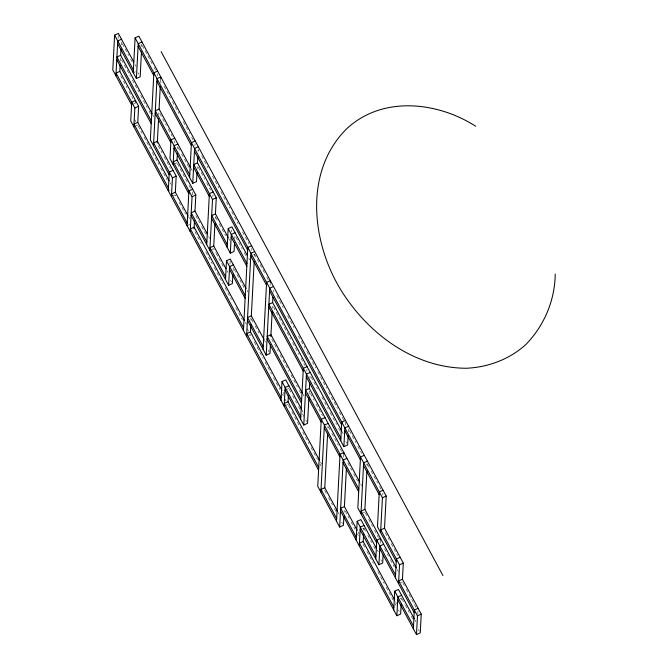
<?xml version="1.0" encoding="UTF-8"?>
<svg xmlns="http://www.w3.org/2000/svg" width="668" height="668" viewBox="0 0 668 668"><rect width="100%" height="100%" fill="white"/><g stroke="black" fill="none" stroke-linecap="round" stroke-linejoin="round"><path stroke-width="0.5" stroke-dasharray="3.34 2.5" d="M118.111 38.527L118.278 35.446M120.365 61.072L120.532 57.982M121.209 44.99L121.376 41.9M141.733 46.743L141.841 44.672L139.963 45.524M157.389 75.851L157.498 73.781M158.784 114.804L158.892 112.775M160.47 82.648L160.629 79.601L162.107 82.348M174.49 142.868L174.599 140.864M177.621 148.747L177.73 146.684M192.384 194.914L192.543 191.866M194.964 145.666L195.073 143.637M197.202 168.545L197.302 166.541M198.095 151.519L198.204 149.457L199.682 152.204M212.9 196.709L213.008 194.638M215.196 218.57L215.305 216.541M229.984 264.069L230.143 261.054M231.671 231.913L231.779 229.901M233.082 270.557L233.241 267.542M234.769 238.401L234.877 236.389M251.318 250.475L251.427 248.412M251.076 320.607L251.185 318.544L249.306 319.404M254.45 256.295L254.558 254.241L252.671 255.093M270.106 285.395L270.214 283.341M272.344 308.29L272.444 306.261M273.179 292.258L273.287 290.196M306.829 371.308L306.938 369.279M309.067 394.287L309.226 391.172L314.119 400.274M309.91 378.188L310.01 376.126M327.904 428.155L328.013 426.101M343.561 457.263L343.669 455.209M345.247 425.115L345.49 420.372M344.112 512.272L344.22 510.269M348.329 431.887L348.487 428.873M363.793 530.175L363.901 528.112L362.014 528.964M367.158 465.872L367.266 463.801L365.388 464.652M380.284 543.201L380.393 541.138M382.814 494.98L382.923 492.909M401.368 599.973L401.468 597.969L399.589 598.82M417.809 614.084L417.968 610.995M133.258 72.829L135.52 71.735M132.523 104.442L135.345 103.164M135.746 125.918L137.633 125.058M175.008 163.618L176.886 162.758M168.303 190.806L170.19 189.946M173.321 195.766L175.2 194.914L177.162 198.555M187.09 225.726L189.912 224.448M211.731 249.548L213.618 248.696L215.572 252.329M248.463 335.478L250.341 334.626L252.312 338.284M286.873 389.252L288.76 388.4M286.029 405.334L287.916 404.482M362.858 512.89L364.745 512.03M400.433 582.738L402.311 581.886M341.64 522.009L342.534 523.679M164.069 86.005L170.465 97.895M172.436 101.553L178.832 113.443M183.257 121.676L189.654 133.575M191.624 137.232L193.102 139.971M201.653 155.869L208.057 167.777M212.491 176.026L218.895 187.942M220.866 191.607L229.742 208.099M231.712 211.764L238.117 223.671M242.551 231.921L248.964 243.837M254.558 254.241L264.829 273.337M266.782 276.978L268.252 279.708M276.794 295.582L283.207 307.505M287.649 315.755L294.054 327.679M298.496 335.929L304.909 347.853M306.879 351.518L315.755 368.026M317.734 371.7L326.61 388.2M328.581 391.874L337.465 408.382M339.436 412.047L344.362 421.216M349.464 430.693L355.819 442.517M357.781 446.157L361.697 453.43M367.759 464.711L369.229 467.441M371.183 471.074L377.545 482.897M379.499 486.538L380.969 489.268M142.334 45.583L152.112 63.777M154.074 67.41L155.535 70.14M248.763 258.174L249.74 259.994M342.191 431.879L343.177 433.707M198.338 167.351L204.692 179.174M206.654 182.815L210.57 190.088M235.904 237.207L242.267 249.03M244.221 252.671L245.69 255.401M273.479 307.071L283.816 326.285M284.309 327.195L290.705 339.085M292.667 342.751L299.064 354.641M301.034 358.298L304.967 365.613M311.054 376.927L317.45 388.818M321.876 397.051L328.272 408.941M330.243 412.599L336.639 424.497M338.609 428.155L340.079 430.893M345.849 441.623L346.75 443.285M135.212 64.687L136.188 66.508M191.081 168.561L192.058 170.382M228.648 238.418L229.625 240.238M360.636 483.816L361.613 485.636M122.353 43.721L128.707 55.544M130.669 59.185L132.139 61.907M137.925 72.67L138.819 74.332M159.919 113.577L166.282 125.4M168.236 129.041L172.152 136.314M178.214 147.586L179.675 150.308M181.629 153.941L188.944 167.543M215.789 217.442L217.259 220.173M219.213 223.813L225.575 235.637M316.073 403.906L322.435 415.73M328.506 427.011L329.967 429.741M331.929 433.382L338.284 445.205M340.246 448.838L341.707 451.568M347.777 462.849L351.694 470.122M353.648 473.762L357.564 481.035M385.344 532.705L389.26 539.978M391.214 543.618L397.577 555.442M152.646 114.762L153.632 116.591M247.076 290.329L248.062 292.15M302.93 394.178L303.915 396.007M397.368 569.746L398.345 571.566M365.229 512.94L366.699 515.671M368.652 519.312L372.569 526.584M374.523 530.225L378.439 537.498M121.518 59.811L130.369 76.277M132.339 79.935L138.735 91.825M140.697 95.482L147.094 107.373M149.064 111.038L150.542 113.777M177.371 163.668L187.157 181.863M189.119 185.504L190.58 188.226M234.218 269.363L244.004 287.549M271.801 339.227L278.197 351.118M280.159 354.775L289.019 371.241M290.989 374.898L297.377 386.797M299.347 390.454L300.825 393.201M384.501 548.779L388.417 556.06M390.371 559.692L394.287 566.973M402.804 582.797L404.265 585.527M406.227 589.168L416.014 607.354M208.666 236.555L209.643 238.376M226.961 270.573L227.938 272.394M264.536 340.429L265.513 342.241M302.103 410.277L303.08 412.098M377.245 549.989L378.222 551.81M414.82 619.846L415.797 621.666M363.901 528.112L365.855 531.745M367.809 535.385L371.725 542.666M373.679 546.299L375.149 549.029M120.666 75.876L127.029 87.7M128.982 91.341L132.899 98.613M158.232 145.733L162.149 153.005M164.103 156.646L170.465 168.47M195.808 215.58L199.724 222.861M201.678 226.502L205.594 233.775M216.056 253.239L223.889 267.793M230.61 280.293L231.504 281.954M251.677 319.454L253.139 322.185M255.101 325.825L259.009 333.098M268.185 350.149L269.079 351.811M289.244 389.31L290.714 392.041M292.667 395.681L296.584 402.954M298.538 406.595L300.007 409.325M302.454 413.868L303.923 416.598M305.752 420.005L306.645 421.667M380.894 559.709L381.787 561.379M401.961 598.879L404.891 604.331M405.384 605.241L409.3 612.523M411.254 616.155L412.724 618.885M418.469 629.565L419.362 631.227M170.24 182.756L171.225 184.585M188.551 216.791L189.528 218.611M245.381 322.46L246.367 324.289M282.956 392.316L283.942 394.145M320.523 462.172L321.508 464.001M358.106 532.045L359.092 533.866M395.665 601.885L396.65 603.713M134.502 119.238L135.846 121.735M138.126 125.976L142.059 133.291M144.029 136.957L150.425 148.847M152.387 152.504L158.784 164.395M160.754 168.052L167.15 179.951M179.116 202.195L185.479 214.019M194.972 231.679L201.377 243.586M205.811 251.836L212.224 263.743M214.194 267.409L223.062 283.908M225.032 287.574L231.445 299.481M235.879 307.731L242.284 319.638M247.21 328.806L248.554 331.295M254.283 341.941L263.134 358.407M265.104 362.064L271.5 373.963M273.471 377.62L279.867 389.511M282.322 394.087L283.307 395.915M284.785 398.654L286.129 401.151M288.409 405.392L289.879 408.14M291.849 411.797L300.709 428.263M302.671 431.92L309.067 443.811M311.037 447.476L317.434 459.367M319.897 463.943L320.874 465.771M345.247 511.078L349.164 518.36M351.118 521.992L355.034 529.273M357.48 533.815L358.457 535.636M363.058 544.186L365.02 547.843M366.991 551.509L373.387 563.4M377.812 571.633L384.209 583.523M386.179 587.18L393.068 599.989M395.038 603.647L396.024 605.475M398.387 609.884L399.289 611.546M337.991 512.289L338.968 514.11M324.64 490.412L326.602 494.053M328.556 497.685L332.472 504.966M334.426 508.607L335.895 511.329"/><path stroke-width="1" d="M555.208 274.097C554.983 300.4 543.969 326.218 525.465 344.888C509.049 359.526 487.916 367.358 466.039 368.26C413.317 367.926 366.966 332.756 340.346 289.119C311.33 241.09 303.998 171.133 346.75 128.69C382.397 95.624 437.198 101.569 475.691 126.26M133.742 61.957L118.378 33.4L114.62 35.103L112.792 69.94L131.579 104.868M115.923 75.76L117.752 40.932L121.509 39.22M169.254 180.928L137.775 122.378L138.618 106.304L119.831 71.376L120.148 65.197M152.154 113.844L120.674 55.302L120.992 49.115M133.258 72.829L135.086 37.876L138.852 36.172L386.196 496.048L384.509 528.204L403.297 563.132L402.453 579.206L421.241 614.134L420.255 632.897L416.49 634.6L397.702 599.672M318.586 470.222L133.867 126.77L134.852 108.007L116.065 73.088L119.831 71.376M141.466 51.937L140.163 76.828L136.397 78.532L138.218 43.704L141.983 41.992M135.387 102.271L135.487 100.484L131.721 102.187L130.736 120.95L133.867 126.77M153.49 145.616L157.005 78.632L160.771 76.92L160.671 78.707M157.306 143.019L158.566 118.871M190.589 167.651L159.084 109.076L160.253 86.715M168.303 190.806L169.288 172.043L173.054 170.34M171.434 196.626L172.419 177.863L153.632 142.935L157.397 141.232L176.185 176.16L175.342 192.234L188.059 215.881M173.121 164.47L174.106 145.707L177.872 144.004M207.197 233.825L194.972 211.088L195.816 195.006L177.028 160.078L177.354 153.899M187.09 225.726L188.919 190.898L192.685 189.186M189.62 177.496L191.449 142.66L195.206 140.956M190.221 231.554L192.05 196.718L173.262 161.79L177.028 160.078M196.985 172.569L196.517 181.612L192.751 183.316L194.58 148.48L198.338 146.776M194.037 228.949L194.455 220.983M228.155 237.507L215.438 213.86L216.282 197.778L197.494 162.85L197.82 156.671M232.873 274.573L232.397 283.624L228.631 285.328L206.721 244.58L209.393 193.67L213.15 191.958M209.852 250.4L212.524 199.49L193.737 164.562L197.494 162.85M225.984 268.753L213.76 246.016L214.929 223.655M225.508 279.508L226.485 260.754L230.251 259.042L246.1 288.509M227.187 247.352L228.172 228.598L231.938 226.886L247.294 255.443M228.631 285.328L229.617 266.574L233.382 264.862M234.56 242.426L234.084 251.469L230.318 253.172L231.303 234.418L235.069 232.706M243.453 330.51L247.803 247.444L251.569 245.732M246.576 336.33L250.934 253.264L254.7 251.56M281.971 390.488L250.483 331.946L250.859 324.731M264.044 339.519L251.327 315.864L254.182 261.43M263.075 349.364L266.59 282.372L270.348 280.66L270.256 282.447M270.448 344.429L269.972 353.472L266.206 355.184L269.722 288.192L273.479 286.48M270.857 336.505L272.177 311.338M341.699 430.96L272.636 302.562L272.911 297.41M281.019 400.366L282.005 381.612L285.77 379.9L301.619 409.375M284.151 406.186L285.136 387.432L288.902 385.72M319.546 460.344L288.058 401.802L288.384 395.615M300.65 419.22L303.314 368.302L307.08 366.598M308.9 397.402L307.539 423.328L303.781 425.04L306.445 374.122L310.211 372.418M359.66 481.995L309.368 388.492L309.693 382.313M320.882 492.116L324.389 425.132L328.155 423.42M337.499 511.379L324.782 487.732L327.637 433.29M336.53 521.224L340.045 454.232L343.811 452.528L343.711 454.315M340.747 440.838L341.732 422.076L345.49 420.372M343.903 516.297L343.427 525.34L339.661 527.044L343.177 460.06L346.942 458.348M348.111 435.903L347.644 444.946L343.878 446.658L344.863 427.904L348.621 426.192M357.129 530.233L344.412 506.578L346.416 468.276M375.792 558.924L376.627 542.85L357.848 507.922L360.511 457.004L135.086 37.876M356.161 540.078L357.146 521.316L360.912 519.612L376.268 548.169M359.292 545.898L360.277 527.135L364.043 525.432M360.979 513.742L363.651 462.824L360.511 457.004L364.277 455.3M394.688 600.056L363.2 541.506L363.576 534.291M396.383 567.934L364.887 509.35L366.891 471.049M383.106 554.999L382.68 563.04L378.923 564.744L379.9 545.99L383.666 544.278M367.408 461.12L363.651 462.824L382.43 497.752L380.601 532.588L396.258 561.696M380.443 540.245L380.535 538.458L376.777 540.17L376.627 542.85M393.736 609.926L394.713 591.172L398.479 589.468L414.327 618.935M395.414 577.778L396.4 559.016L400.165 557.312M401.151 603.997L400.625 614.042L396.867 615.754L397.844 596.992L401.61 595.288M398.546 583.598L399.531 564.836L380.743 529.908L384.509 528.204M413.358 628.78L414.344 610.018L418.11 608.314M416.49 634.6L417.475 615.846L398.687 580.918L402.453 579.206M120.674 55.302L116.908 57.005L151.344 121.042M157.64 71.1L153.874 72.804L150.358 139.796L169.146 174.724M134.852 108.007L138.618 106.304M159.084 109.076L155.318 110.788L189.762 174.816M137.775 122.378L134.009 124.089L168.445 188.125M174.74 138.184L170.975 139.888L169.989 158.65L188.777 193.578M172.419 177.863L176.185 176.16M175.342 192.234L171.576 193.945L187.232 223.054M192.05 196.718L195.816 195.006M212.524 199.49L216.282 197.778M194.972 211.088L191.207 212.791L206.863 241.899M215.438 213.86L211.681 215.564L227.329 244.672M213.76 246.016L209.994 247.719L225.642 276.828M272.636 302.562L268.878 304.266L340.889 438.158M251.327 315.864L247.561 317.576L263.217 346.684M250.483 331.946L246.717 333.649L281.161 397.685M309.368 388.492L305.602 390.204L358.833 489.16M288.058 401.802L284.292 403.505L318.728 467.542M325.024 417.6L321.258 419.312L317.751 486.296L339.661 527.044M324.782 487.732L321.016 489.444L336.672 518.543M344.412 506.578L340.647 508.29L356.303 537.398M383.065 490.228L379.299 491.932L377.47 526.768L380.601 532.588M382.43 497.752L386.196 496.048M364.887 509.35L361.121 511.062L395.556 575.098M363.2 541.506L359.434 543.218L393.869 607.254M399.531 564.836L403.297 563.132M417.475 615.846L421.241 614.134M161.13 51.645L442.926 575.549M138.084 46.376L153.732 75.484M156.863 81.312L191.307 145.34M194.438 151.16L247.661 250.124M250.792 255.944L266.449 285.052M269.58 290.872L341.59 424.756M344.721 430.576L360.378 459.684M363.509 465.504L379.157 494.612M228.172 228.598L246.96 263.518M193.595 167.242L209.251 196.342M231.161 237.098L246.818 266.198M268.736 306.946L303.172 370.982M306.303 376.802L343.878 446.658M114.62 35.103L133.408 70.031M117.61 43.612L136.397 78.532M155.176 113.46L170.833 142.568M173.964 148.388L192.751 183.316M211.539 218.244L230.318 253.172M305.46 392.884L321.116 421.984M324.247 427.812L339.903 456.912M343.035 462.732L358.691 491.84M302.437 393.26L270.957 334.718L267.192 336.421L301.627 400.458M226.485 260.754L245.273 295.673M116.766 59.686L151.202 123.722M229.475 269.254L245.131 298.354M267.05 339.102L301.485 403.138M379.758 548.67L414.202 612.698M282.005 381.612L300.784 416.54M357.146 521.316L375.925 556.244M394.713 591.172L413.5 626.1M191.065 215.472L206.721 244.58M247.419 320.256L266.206 355.184M284.994 390.112L303.781 425.04M360.135 529.816L378.923 564.744M244.396 320.623L194.129 227.162L190.363 228.874L243.586 327.829M340.505 510.97L396.867 615.754"/></g></svg>
